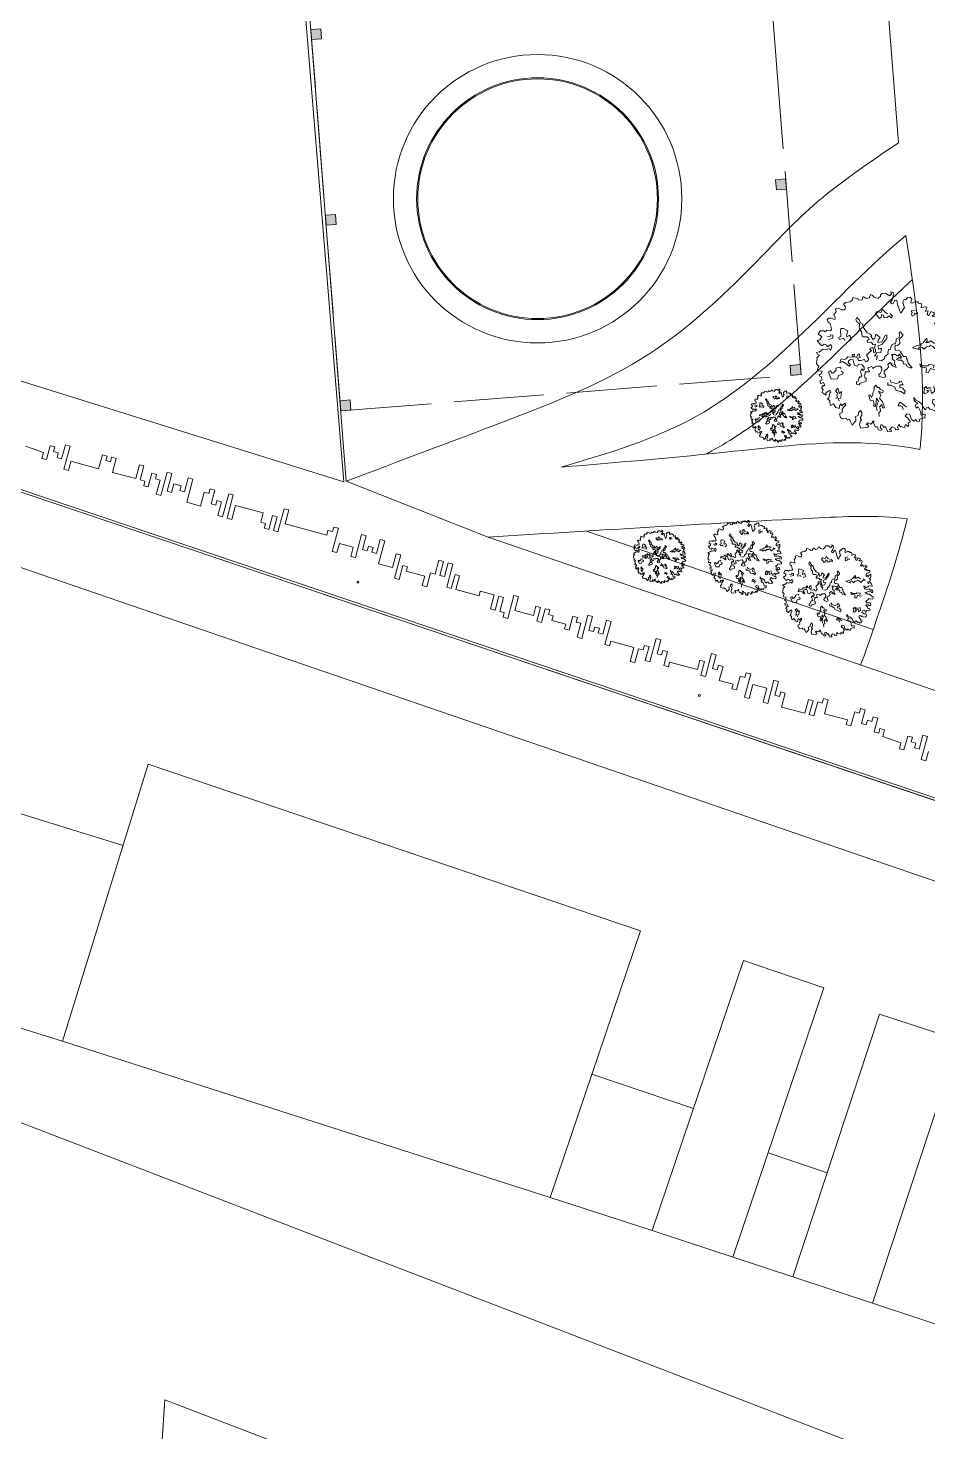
# Model space of a CAD drawing. Header units: metres. Extents: x -48 to 2360, y -1392 to 453.
# Drawn here: x 826.2 to 861.9, y -1297.9 to -1242.1 of the extents above; entities that cross this region are included whole.
import ezdxf

# ---------------------------------------------------------------- set-up
doc = ezdxf.new("R2010")
doc.units = ezdxf.units.M
doc.linetypes.add('ACAD_ISO02W100', pattern=[15, 12, -3])
doc.layers.add('caminos', color=213, linetype='Continuous', lineweight=9, transparency=0.5)
doc.layers.add('JARDINERAS', color=93, linetype='Continuous', lineweight=5, transparency=0.4)
for name, color, linetype, lineweight in [('ESTRUC', 9, 'Continuous', 18), ('MUROS', 31, 'Continuous', 9), ('PECES', 121, 'Continuous', 9), ('proyecciones nuevas', 170, 'ACAD_ISO02W100', 13), ('TODO', 210, 'Continuous', 5), ('trazo', 7, 'Continuous', 18)]:
    doc.layers.add(name, color=color, linetype=linetype, lineweight=lineweight)
doc.layers.add('Vegetación-h', color=7, linetype='Continuous', lineweight=5, true_color=0x5f7f00, transparency=0.5)
doc.layers.get('ESTRUC').off()

# ---------------------------------------------------------------- blocks, each defined once
blk = doc.blocks.new('arb29')
at = {"layer": 'Vegetación-h', "linetype": 'Continuous'}
for points in [[(0.195, 1.728), (0.227, 1.806), (0.293, 1.838), (0.346, 1.8), (0.346, 1.755), (0.359, 1.702), (0.392, 1.702), (0.45, 1.76), (0.528, 1.787), (0.541, 1.755), (0.573, 1.755), (0.613, 1.779), (0.652, 1.728), (0.645, 1.675), (0.671, 1.683), (0.743, 1.728), (0.788, 1.734), (0.801, 1.675), (0.783, 1.611), (0.854, 1.649), (0.86, 1.552), (0.913, 1.545), (0.926, 1.611), (0.926, 1.662), (0.998, 1.656), (1.017, 1.67), (1.03, 1.611), (0.998, 1.558), (1.049, 1.558), (1.102, 1.611), (1.141, 1.558), (1.128, 1.505), (1.128, 1.454), (1.121, 1.388), (1.168, 1.401), (1.192, 1.454), (1.24, 1.401), (1.298, 1.447), (1.317, 1.492), (1.336, 1.454), (1.381, 1.454), (1.349, 1.396), (1.317, 1.337), (1.376, 1.29), (1.402, 1.343), (1.421, 1.297), (1.48, 1.324), (1.538, 1.337), (1.551, 1.278), (1.506, 1.225), (1.453, 1.199), (1.453, 1.14), (1.48, 1.069), (1.506, 1.122), (1.559, 1.069), (1.559, 1.148), (1.61, 1.167), (1.623, 1.207), (1.644, 1.135), (1.663, 1.088), (1.623, 1.05), (1.617, 1.01), (1.668, 1.029), (1.676, 0.965), (1.676, 0.925), (1.636, 0.899), (1.604, 0.866), (1.636, 0.827), (1.676, 0.866), (1.716, 0.893), (1.78, 0.848), (1.838, 0.789), (1.812, 0.768), (1.708, 0.755), (1.655, 0.696), (1.617, 0.638), (1.506, 0.677), (1.578, 0.574), (1.676, 0.592), (1.748, 0.638), (1.833, 0.6), (1.878, 0.651), (1.923, 0.592), (1.923, 0.534), (1.846, 0.547), (1.767, 0.534), (1.65, 0.456), (1.767, 0.417), (1.833, 0.443), (1.969, 0.39), (2.001, 0.398), (2.022, 0.318), (1.95, 0.281), (1.865, 0.267), (1.838, 0.196), (1.78, 0.129), (1.846, 0.09), (1.969, 0.124), (2.022, 0.065), (1.982, -0.001), (1.918, 0.031), (1.833, -0.001)], [(1.833, -0.001), (1.929, -0.073), (1.976, -0.118), (2.022, -0.099), (2.061, -0.145), (2.008, -0.196), (1.95, -0.203), (1.91, -0.281), (1.857, -0.222), (1.793, -0.275), (1.774, -0.339), (1.91, -0.373), (1.878, -0.373), (1.942, -0.326), (2.001, -0.411), (1.976, -0.47), (1.905, -0.477), (1.846, -0.47), (1.812, -0.517), (1.78, -0.47), (1.727, -0.504), (1.748, -0.587), (1.833, -0.626), (1.852, -0.679), (1.905, -0.653), (1.897, -0.73), (1.865, -0.764), (1.799, -0.751), (1.74, -0.764), (1.676, -0.73), (1.644, -0.764), (1.636, -0.815), (1.565, -0.778), (1.5, -0.706), (1.402, -0.672), (1.317, -0.666), (1.245, -0.613), (1.277, -0.698), (1.389, -0.725), (1.349, -0.778), (1.389, -0.855), (1.434, -0.81), (1.525, -0.9), (1.578, -0.991), (1.663, -0.927), (1.695, -1.031), (1.631, -1.044), (1.565, -1.11), (1.597, -1.148), (1.525, -1.182), (1.487, -1.135), (1.447, -1.201), (1.357, -1.161), (1.291, -1.071), (1.206, -1.076), (1.192, -1.148), (1.264, -1.169), (1.37, -1.246), (1.323, -1.286), (1.362, -1.345), (1.349, -1.377), (1.264, -1.35), (1.259, -1.39), (1.277, -1.435), (1.232, -1.435), (1.179, -1.435), (1.155, -1.462), (1.109, -1.403), (1.096, -1.488), (1.141, -1.533), (1.07, -1.566), (1.043, -1.533), (0.958, -1.526), (0.919, -1.619), (0.966, -1.611), (0.977, -1.658), (0.881, -1.683), (0.854, -1.637), (0.783, -1.579), (0.75, -1.619), (0.716, -1.56), (0.665, -1.566), (0.665, -1.645), (0.737, -1.677), (0.698, -1.717), (0.639, -1.709), (0.599, -1.651), (0.541, -1.67), (0.495, -1.611), (0.424, -1.552), (0.463, -1.539), (0.41, -1.637), (0.32, -1.637), (0.293, -1.69), (0.339, -1.677), (0.371, -1.722), (0.352, -1.749), (0.189, -1.826), (0.131, -1.741), (0.123, -1.651), (0.144, -1.611), (0.091, -1.573), (0.11, -1.494), (0.085, -1.43), (0.038, -1.39), (0.006, -1.462), (0.025, -1.539), (-0.039, -1.592), (-0.013, -1.632), (0.014, -1.69), (-0.047, -1.826), (-0.111, -1.762), (-0.164, -1.704), (-0.209, -1.741), (-0.255, -1.704), (-0.332, -1.755), (-0.398, -1.736), (-0.451, -1.658), (-0.398, -1.586), (-0.43, -1.515), (-0.398, -1.435), (-0.379, -1.377), (-0.417, -1.345), (-0.462, -1.435), (-0.502, -1.396), (-0.523, -1.443), (-0.51, -1.526), (-0.6, -1.526), (-0.691, -1.462), (-0.744, -1.526), (-0.783, -1.467), (-0.808, -1.416), (-0.874, -1.39), (-0.855, -1.35), (-0.867, -1.265), (-0.874, -1.22), (-0.855, -1.201), (-0.893, -1.156), (-0.972, -1.254), (-0.946, -1.312), (-1.063, -1.278), (-1.063, -1.201), (-1.122, -1.169), (-1.103, -1.097), (-1.057, -1.076), (-1.116, -1.018), (-1.18, -1.063), (-1.188, -1.063), (-1.225, -1.012), (-1.174, -0.967), (-1.225, -0.887), (-1.265, -0.895), (-1.297, -0.855), (-1.259, -0.836), (-1.252, -0.751), (-1.377, -0.783), (-1.377, -0.719), (-1.377, -0.653), (-1.414, -0.64), (-1.454, -0.613), (-1.462, -0.581), (-1.48, -0.477), (-1.499, -0.464), (-1.486, -0.451), (-1.448, -0.379), (-1.52, -0.36), (-1.552, -0.334), (-1.48, -0.294), (-1.414, -0.196), (-1.35, -0.196), (-1.265, -0.124), (-1.22, -0.171), (-1.22, -0.065), (-1.265, -0.014), (-1.331, -0.105), (-1.356, -0.065), (-1.435, -0.065), (-1.462, -0.124), (-1.526, -0.112), (-1.552, -0.086), (-1.637, -0.033), (-1.579, 0.007), (-1.552, 0.103), (-1.664, 0.129), (-1.643, 0.233), (-1.558, 0.26), (-1.513, 0.247), (-1.486, 0.305), (-1.39, 0.318), (-1.377, 0.364), (-1.403, 0.403), (-1.462, 0.494), (-1.526, 0.515), (-1.565, 0.56), (-1.545, 0.613), (-1.486, 0.632), (-1.382, 0.638), (-1.39, 0.691), (-1.448, 0.749), (-1.414, 0.84), (-1.454, 0.906), (-1.395, 0.946), (-1.284, 0.933), (-1.212, 0.957), (-1.225, 1.037), (-1.292, 1.088), (-1.252, 1.154), (-1.154, 1.199), (-1.108, 1.271), (-1.122, 1.337), (-0.978, 1.35), (-0.972, 1.324), (-0.874, 1.343), (-0.874, 1.382), (-0.88, 1.433), (-0.861, 1.447), (-0.855, 1.447), (-0.783, 1.422), (-0.704, 1.467), (-0.712, 1.492), (-0.704, 1.558), (-0.664, 1.558), (-0.6, 1.526), (-0.483, 1.532), (-0.483, 1.552), (-0.451, 1.598), (-0.457, 1.63), (-0.438, 1.683), (-0.353, 1.721), (-0.228, 1.688), (-0.196, 1.76), (-0.228, 1.8), (-0.17, 1.8), (-0.143, 1.755), (-0.13, 1.636), (-0.151, 1.545), (-0.111, 1.513), (-0.071, 1.539), (-0.058, 1.63), (-0.007, 1.636), (0.038, 1.552), (0.157, 1.396), (0.203, 1.356), (0.24, 1.532), (0.189, 1.585), (0.15, 1.656), (0.157, 1.734), (0.195, 1.728)], [(0.528, 1.559), (0.437, 1.507), (0.469, 1.475), (0.469, 1.422), (0.508, 1.382), (0.561, 1.435), (0.535, 1.475), (0.619, 1.487), (0.6, 1.52)], [(-0.124, 1.233), (-0.195, 1.246), (-0.286, 1.291), (-0.3, 1.2), (-0.404, 1.194), (-0.424, 1.115), (-0.365, 1.096), (-0.281, 1.044), (-0.254, 1.089), (-0.261, 1.161), (-0.202, 1.155), (-0.182, 1.096), (-0.104, 1.135), (-0.078, 1.187), (0.007, 1.167), (0.013, 1.214), (-0.072, 1.259)], [(0.059, 0.013), (0.118, 0.013), (0.189, 0.091), (0.17, 0.137), (0.202, 0.189), (0.235, 0.248), (0.215, 0.28), (0.209, 0.352), (0.254, 0.384), (0.241, 0.436), (0.248, 0.502), (0.287, 0.541), (0.32, 0.554), (0.326, 0.626), (0.306, 0.685), (0.365, 0.744), (0.352, 0.815), (0.326, 0.861), (0.352, 0.894), (0.372, 0.887), (0.404, 0.848), (0.424, 0.867), (0.444, 0.822), (0.424, 0.769), (0.385, 0.697), (0.411, 0.652), (0.431, 0.6), (0.392, 0.535), (0.34, 0.522), (0.34, 0.463), (0.385, 0.391), (0.451, 0.418), (0.535, 0.418), (0.528, 0.384), (0.574, 0.359), (0.633, 0.313), (0.705, 0.332), (0.73, 0.286), (0.769, 0.254), (0.809, 0.189), (0.946, 0.104), (0.9, 0.091), (0.809, 0.091), (0.757, 0.137), (0.698, 0.13), (0.672, 0.175), (0.619, 0.202), (0.535, 0.17), (0.476, 0.182), (0.515, 0.215), (0.555, 0.261), (0.58, 0.234), (0.594, 0.268), (0.515, 0.332), (0.496, 0.274), (0.417, 0.286), (0.32, 0.254), (0.372, 0.215), (0.378, 0.157), (0.463, 0.118), (0.469, 0.046), (0.503, 0.032), (0.548, -0.02), (0.463, -0.02), (0.404, 0.007), (0.424, 0.026), (0.359, 0.052), (0.313, -0.02), (0.352, -0.079), (0.333, -0.144), (0.281, -0.209), (0.3, -0.274), (0.34, -0.294), (0.372, -0.346), (0.313, -0.385), (0.209, -0.392), (0.183, -0.346), (0.202, -0.306), (0.222, -0.215), (0.202, -0.163), (0.15, -0.124), (0.052, -0.163), (0.027, -0.19), (-0.02, -0.249), (-0.059, -0.209), (-0.15, -0.274), (-0.118, -0.313), (-0.072, -0.359), (-0.176, -0.399), (-0.163, -0.451), (-0.163, -0.515), (-0.137, -0.542), (-0.098, -0.555), (-0.078, -0.62), (-0.143, -0.678), (-0.209, -0.724), (-0.215, -0.771), (-0.286, -0.771), (-0.306, -0.718), (-0.274, -0.685), (-0.281, -0.62), (-0.267, -0.567), (-0.241, -0.562), (-0.229, -0.522), (-0.261, -0.476), (-0.306, -0.418), (-0.286, -0.353), (-0.248, -0.385), (-0.229, -0.346), (-0.248, -0.288), (-0.313, -0.249), (-0.411, -0.261), (-0.417, -0.326), (-0.502, -0.32), (-0.554, -0.249), (-0.58, -0.202), (-0.646, -0.215), (-0.691, -0.268), (-0.678, -0.313), (-0.606, -0.353), (-0.626, -0.392), (-0.73, -0.353), (-0.828, -0.34), (-0.88, -0.392), (-0.887, -0.281), (-0.808, -0.274), (-0.763, -0.242), (-0.737, -0.177), (-0.606, -0.138), (-0.646, -0.079), (-0.599, -0.052), (-0.587, -0.118), (-0.515, -0.118), (-0.515, -0.052), (-0.483, 0), (-0.424, -0.085), (-0.483, -0.124), (-0.443, -0.17), (-0.385, -0.15), (-0.3, -0.098), (-0.261, -0.144), (-0.215, -0.124), (-0.209, -0.085), (-0.202, -0.052), (-0.286, 0.026), (-0.261, 0.078), (-0.209, 0.182), (-0.254, 0.195), (-0.241, 0.241), (-0.202, 0.268), (-0.156, 0.202), (-0.13, 0.143), (-0.091, 0.182), (-0.111, 0.234), (-0.156, 0.286), (-0.163, 0.372), (-0.229, 0.345), (-0.274, 0.384), (-0.378, 0.352), (-0.397, 0.391), (-0.365, 0.443), (-0.385, 0.47), (-0.443, 0.483), (-0.542, 0.443), (-0.58, 0.495), (-0.613, 0.567), (-0.672, 0.593), (-0.717, 0.658), (-0.717, 0.717), (-0.75, 0.75), (-0.815, 0.769), (-0.855, 0.815), (-0.848, 0.874), (-0.776, 0.835), (-0.717, 0.776), (-0.652, 0.763), (-0.613, 0.685), (-0.463, 0.587), (-0.378, 0.574), (-0.326, 0.547), (-0.339, 0.522), (-0.261, 0.47), (-0.229, 0.515), (-0.241, 0.626), (-0.104, 0.581), (-0.13, 0.495), (-0.118, 0.436), (-0.026, 0.489), (0.007, 0.672), (0.039, 0.704), (0.065, 0.613), (-0.007, 0.424), (-0.084, 0.352), (-0.046, 0.28), (0.02, 0.326), (0.039, 0.215), (-0.052, 0.17), (-0.084, 0.071), (-0.013, 0.104), (-0.007, 0.039), (0, 0)], [(1.291, 0.901), (1.174, 0.933), (1.122, 0.867), (1.063, 0.848), (1.089, 0.894), (1.057, 0.965), (1.037, 0.919), (1.004, 0.815), (0.939, 0.756), (0.985, 0.75), (0.855, 0.685), (0.782, 0.606), (0.861, 0.613), (0.966, 0.62), (0.932, 0.652), (1.024, 0.692), (1.082, 0.665), (1.122, 0.75), (1.187, 0.783), (1.206, 0.822), (1.272, 0.808), (1.35, 0.769), (1.376, 0.815), (1.415, 0.887), (1.494, 0.913), (1.39, 0.933)], [(-0.87, 0.204), (-0.804, 0.27), (-0.87, 0.379), (-0.935, 0.314), (-0.956, 0.336), (-0.956, 0.467), (-1.089, 0.488), (-1.154, 0.467), (-1.132, 0.379), (-1.11, 0.336), (-1.089, 0.27), (-1.132, 0.226), (-1.089, 0.183), (-1.001, 0.248), (-0.956, 0.204)], [(-1.422, 0.137), (-1.331, 0.189), (-1.363, 0.215), (-1.291, 0.234), (-1.272, 0.157), (-1.363, 0.091)], [(1.472, 0.291), (1.472, 0.357), (1.341, 0.336), (1.319, 0.291), (1.188, 0.248), (1.1, 0.27), (1.144, 0.204), (1.297, 0.226), (1.319, 0.183), (1.319, 0.117), (1.384, 0.117), (1.407, 0.248), (1.494, 0.248), (1.582, 0.291)], [(0.496, -0.385), (0.555, -0.431), (0.685, -0.424), (0.764, -0.365), (0.737, -0.34), (0.802, -0.32), (0.874, -0.392), (0.796, -0.418), (0.802, -0.483), (0.887, -0.476), (0.978, -0.542), (0.978, -0.601), (0.868, -0.574), (0.744, -0.594), (0.685, -0.522), (0.567, -0.503), (0.496, -0.529), (0.469, -0.47)], [(1.585, -0.229), (1.513, -0.249), (1.487, -0.288), (1.461, -0.235), (1.408, -0.301), (1.447, -0.333), (1.435, -0.399), (1.487, -0.431), (1.553, -0.346), (1.501, -0.333), (1.598, -0.274), (1.644, -0.365), (1.709, -0.281), (1.637, -0.163)], [(-0.804, -0.519), (-0.848, -0.496), (-0.935, -0.562), (-0.913, -0.605), (-0.956, -0.693), (-0.979, -0.715), (-1.044, -0.671), (-1.089, -0.715), (-0.956, -0.869), (-0.804, -0.803), (-0.804, -0.715), (-0.717, -0.65), (-0.717, -0.605), (-0.782, -0.584)], [(0.548, -1.384), (0.508, -1.298), (0.535, -1.234), (0.503, -1.168), (0.476, -1.136), (0.515, -1.064), (0.555, -1.136), (0.607, -1.123), (0.567, -1.064), (0.503, -0.992), (0.398, -0.927), (0.411, -0.848), (0.378, -0.809), (0.313, -0.757), (0.431, -0.764), (0.437, -0.705), (0.34, -0.698), (0.3, -0.66), (0.261, -0.678), (0.195, -0.633), (0.17, -0.698), (0.202, -0.776), (0.189, -0.855), (0.209, -0.894), (0.195, -0.973), (0.15, -0.927), (0.111, -0.946), (0.15, -1.012), (0.202, -1.07), (0.267, -1.037), (0.313, -1.109), (0.313, -1.161), (0.365, -1.181), (0.352, -1.064), (0.326, -0.953), (0.398, -1.012), (0.392, -1.089), (0.411, -1.2), (0.456, -1.259)], [(-0.685, -1.311), (-0.646, -1.266), (-0.678, -1.227), (-0.685, -1.161), (-0.744, -1.129), (-0.717, -1.037), (-0.665, -1.103), (-0.633, -1.155), (-0.599, -1.089), (-0.567, -1.188), (-0.567, -1.259), (-0.619, -1.286), (-0.574, -1.345)], [(1.144, -0.912), (1.078, -0.89), (0.947, -0.846), (0.926, -0.912), (0.926, -0.956), (0.991, -0.934), (1.034, -0.934), (1.078, -1)]]:
    blk.add_lwpolyline(points, dxfattribs=at)

msp = doc.modelspace()

# ---------------------------------------------------------------- hatches: boundary and pattern name
at = {"layer": 'MUROS', "ltscale": 7, "transparency": 33554687}
h = msp.add_hatch(color=256, dxfattribs=at)
h.dxf.hatch_style = 1
h.paths.add_polyline_path([(854.532, -1225.972), (854.133, -1226.004), (854.164, -1226.402), (854.563, -1226.371)])
h.paths.add_polyline_path([(855.111, -1233.349), (854.713, -1233.381), (854.744, -1233.78), (855.143, -1233.748)])
h.paths.add_polyline_path([(855.691, -1240.727), (855.292, -1240.758), (855.324, -1241.157), (855.722, -1241.126)])
h.paths.add_polyline_path([(856.271, -1248.104), (855.872, -1248.135), (855.903, -1248.534), (856.302, -1248.503)])
h = msp.add_hatch(color=256, dxfattribs=at)
h.dxf.hatch_style = 1
h.paths.add_polyline_path([(838.38, -1249.51), (837.982, -1249.541), (838.013, -1249.94), (838.412, -1249.909)])
h.paths.add_polyline_path([(837.801, -1242.132), (837.402, -1242.164), (837.433, -1242.563), (837.832, -1242.531)])
h = msp.add_hatch(color=256, dxfattribs=at)
h.dxf.hatch_style = 1
h.paths.add_polyline_path([(856.85, -1255.481), (856.452, -1255.513), (856.483, -1255.911), (856.882, -1255.88)])
h.paths.add_polyline_path([(838.96, -1256.887), (838.561, -1256.918), (838.593, -1257.317), (838.991, -1257.286)])

# ---------------------------------------------------------------- linework, layer by layer
at = {"layer": 'caminos', "transparency": 33554559}
msp.add_line((859.947, -1236.338), (860.758, -1246.668), dxfattribs=at)
at = {"layer": 'caminos', "ltscale": 7, "transparency": 33554559}
msp.add_lwpolyline([(838.812, -1260.108), (844.444, -1262.335)], dxfattribs=at)
at = {"layer": 'caminos', "transparency": 33554559}
msp.add_lwpolyline([(862.594, -1268.565), (844.444, -1262.335)], dxfattribs=at)
at = {"layer": 'caminos', "ltscale": 7, "transparency": 33554559}
msp.add_spline([(838.812, -1260.108), (845.061, -1257.752), (850.831, -1255.068), (854.987, -1251.519), (857.364, -1249.161), (860.758, -1246.668)], degree=3, dxfattribs=at)
for points, knots in [([(861.043, -1250.351), (858.223, -1252.704), (854.649, -1257.389), (849.22, -1259.004), (847.355, -1259.559)], [8.039121, 8.039121, 8.039121, 8.039121, 19.019757, 24.764221, 24.764221, 24.764221, 24.764221]), ([(861.043, -1250.351), (861.464, -1253.082), (861.902, -1255.927), (861.619, -1258.736), (861.607, -1258.848)], [0, 0, 0, 0, 8.182162, 8.522234, 8.522234, 8.522234, 8.522234]), ([(847.355, -1259.559), (849.635, -1259.364), (853.825, -1259.006), (858.623, -1258.417), (861.063, -1258.752), (861.607, -1258.848)], [0, 0, 0, 0, 6.883565, 12.652029, 14.311176, 14.311176, 14.311176, 14.311176]), ([(844.444, -1262.335), (848.729, -1262.071), (854.258, -1261.729), (859.868, -1261.456), (861.104, -1261.605)], [0, 0, 0, 0, 12.925338, 16.678661, 16.678661, 16.678661, 16.678661]), ([(861.104, -1261.605), (860.874, -1262.542), (860.283, -1264.507), (859.607, -1266.419), (859.251, -1267.427)], [11.329051, 11.329051, 11.329051, 11.329051, 14.210624, 17.424044, 17.424044, 17.424044, 17.424044])]:
    msp.add_open_spline(points, degree=3, knots=knots, dxfattribs=at)
at = {"layer": 'JARDINERAS', "transparency": 33554559, "flags": 128}
for points in [[(876.793, -1277.624), (804.16, -1253.121), (736.81, -1255.02)], [(826.78, -1258.971), (826.06, -1258.717)], [(826.717, -1259.206), (826.78, -1258.971)], [(827.049, -1258.704), (826.901, -1259.255)], [(827.233, -1258.753), (827.049, -1258.704)], [(827.183, -1258.937), (827.233, -1258.753)], [(827.367, -1258.987), (827.183, -1258.937)], [(827.318, -1259.171), (827.367, -1258.987)], [(827.65, -1258.669), (827.502, -1259.22)], [(827.586, -1259.637), (827.834, -1258.718)], [(827.834, -1258.718), (827.65, -1258.669)], [(829.121, -1259.064), (828.972, -1259.616)], [(829.305, -1259.114), (829.121, -1259.064)], [(826.901, -1259.255), (826.717, -1259.206)], [(827.502, -1259.22), (827.318, -1259.171)], [(827.869, -1259.319), (827.77, -1259.687)], [(828.972, -1259.616), (827.869, -1259.319)], [(829.255, -1259.298), (829.305, -1259.114)], [(829.439, -1259.347), (829.255, -1259.298)], [(829.488, -1259.163), (829.439, -1259.347)], [(829.672, -1259.213), (829.488, -1259.163)], [(829.524, -1259.764), (829.672, -1259.213)], [(830.589, -1259.46), (830.443, -1260.012)], [(830.773, -1259.509), (830.589, -1259.46)], [(830.627, -1260.061), (830.773, -1259.509)], [(827.77, -1259.687), (827.586, -1259.637)], [(830.443, -1260.012), (829.524, -1259.764)], [(830.811, -1260.111), (830.627, -1260.061)], [(830.761, -1260.295), (830.811, -1260.111)], [(831.091, -1259.792), (830.945, -1260.344)], [(831.275, -1259.842), (831.091, -1259.792)], [(831.228, -1260.026), (831.275, -1259.842)], [(831.412, -1260.076), (831.228, -1260.026)], [(831.263, -1260.627), (831.412, -1260.076)], [(831.695, -1259.757), (831.447, -1260.677)], [(831.69, -1260.506), (831.878, -1259.807)], [(831.878, -1259.807), (831.695, -1259.757)], [(832.534, -1259.983), (832.386, -1260.535)], [(832.471, -1260.952), (832.718, -1260.033)], [(832.718, -1260.033), (832.534, -1259.983)], [(830.945, -1260.344), (830.761, -1260.295)], [(831.447, -1260.677), (831.263, -1260.627)], [(831.872, -1260.563), (831.69, -1260.506)], [(831.963, -1260.224), (831.872, -1260.563)], [(832.252, -1260.302), (831.963, -1260.224)], [(832.202, -1260.485), (832.252, -1260.302)], [(832.386, -1260.535), (832.202, -1260.485)], [(833.171, -1260.549), (833.022, -1261.101)], [(833.355, -1260.599), (833.171, -1260.549)], [(833.404, -1260.415), (833.355, -1260.599)], [(833.588, -1260.464), (833.404, -1260.415)], [(833.439, -1261.016), (833.588, -1260.464)], [(834.139, -1260.613), (833.892, -1261.532)], [(834.076, -1261.581), (834.323, -1260.662)], [(834.323, -1260.662), (834.139, -1260.613)], [(833.022, -1261.101), (832.471, -1260.952)], [(833.623, -1261.065), (833.439, -1261.016)], [(833.673, -1260.881), (833.623, -1261.065)], [(833.857, -1260.931), (833.673, -1260.881)], [(833.708, -1261.482), (833.857, -1260.931)], [(834.408, -1261.079), (834.26, -1261.631)], [(835.511, -1261.376), (834.408, -1261.079)], [(836.346, -1261.207), (836.098, -1262.126)], [(836.529, -1261.256), (836.346, -1261.207)], [(836.381, -1261.808), (836.529, -1261.256)], [(833.892, -1261.532), (833.708, -1261.482)], [(834.26, -1261.631), (834.076, -1261.581)], [(835.412, -1261.744), (835.511, -1261.376)], [(835.596, -1261.793), (835.412, -1261.744)], [(835.547, -1261.977), (835.596, -1261.793)], [(835.879, -1261.475), (835.73, -1262.027)], [(836.063, -1261.525), (835.879, -1261.475)], [(835.914, -1262.076), (836.063, -1261.525)], [(838.036, -1262.253), (836.381, -1261.808)], [(835.73, -1262.027), (835.547, -1261.977)], [(836.098, -1262.126), (835.914, -1262.076)], [(838.085, -1262.069), (838.036, -1262.253)], [(838.269, -1262.119), (838.085, -1262.069)], [(838.255, -1262.904), (838.502, -1261.984)], [(838.318, -1261.935), (838.269, -1262.119)], [(838.502, -1261.984), (838.318, -1261.935)], [(839.421, -1262.232), (839.174, -1263.151)], [(839.605, -1262.281), (839.421, -1262.232)], [(839.457, -1262.833), (839.605, -1262.281)], [(838.538, -1262.585), (838.439, -1262.953)], [(839.089, -1262.734), (838.538, -1262.585)], [(838.99, -1263.101), (839.089, -1262.734)], [(839.69, -1262.698), (839.641, -1262.882)], [(839.874, -1262.748), (839.69, -1262.698)], [(839.824, -1262.932), (839.874, -1262.748)], [(840.008, -1262.981), (839.824, -1262.932)], [(840.157, -1262.43), (840.008, -1262.981)], [(840.093, -1263.398), (840.341, -1262.479)], [(840.341, -1262.479), (840.157, -1262.43)], [(839.174, -1263.151), (838.99, -1263.101)], [(840.645, -1263.547), (840.093, -1263.398)], [(840.793, -1262.995), (840.645, -1263.547)], [(840.73, -1263.964), (840.977, -1263.045)], [(840.977, -1263.045), (840.793, -1262.995)], [(841.062, -1263.462), (840.913, -1264.014)], [(841.246, -1263.512), (841.062, -1263.462)], [(841.196, -1263.695), (841.246, -1263.512)], [(842.495, -1263.256), (842.349, -1263.808)], [(842.679, -1263.306), (842.495, -1263.256)], [(842.533, -1263.858), (842.679, -1263.306)], [(842.863, -1263.355), (842.716, -1263.907)], [(842.801, -1264.325), (843.046, -1263.405)], [(843.046, -1263.405), (842.863, -1263.355)], [(840.913, -1264.014), (840.73, -1263.964)], [(841.932, -1263.893), (841.196, -1263.695)], [(841.833, -1264.261), (841.932, -1263.893)], [(842.165, -1263.759), (842.016, -1264.311)], [(842.349, -1263.808), (842.165, -1263.759)], [(842.716, -1263.907), (842.533, -1263.858)], [(843.134, -1263.823), (842.985, -1264.374)], [(843.317, -1263.872), (843.134, -1263.823)], [(843.169, -1264.424), (843.317, -1263.872)], [(842.016, -1264.311), (841.833, -1264.261)], [(842.985, -1264.374), (842.801, -1264.325)], [(844.088, -1264.671), (843.169, -1264.424)], [(844.138, -1264.487), (844.088, -1264.671)], [(844.689, -1264.636), (844.138, -1264.487)], [(844.541, -1265.187), (844.689, -1264.636)], [(844.725, -1265.237), (844.541, -1265.187)], [(844.873, -1264.685), (844.725, -1265.237)], [(845.055, -1264.734), (844.873, -1264.685)], [(844.908, -1265.286), (845.055, -1264.734)], [(845.474, -1264.65), (845.227, -1265.569)], [(845.656, -1264.699), (845.474, -1264.65)], [(845.509, -1265.251), (845.656, -1264.699)], [(846.344, -1265.081), (846.245, -1265.449)], [(846.528, -1265.131), (846.344, -1265.081)], [(846.379, -1265.682), (846.528, -1265.131)], [(846.711, -1265.18), (846.563, -1265.732)], [(846.895, -1265.23), (846.711, -1265.18)], [(845.092, -1265.336), (844.908, -1265.286)], [(845.043, -1265.52), (845.092, -1265.336)], [(845.227, -1265.569), (845.043, -1265.52)], [(846.245, -1265.449), (845.509, -1265.251)], [(846.563, -1265.732), (846.379, -1265.682)], [(846.846, -1265.413), (846.895, -1265.23)], [(847.03, -1265.463), (846.846, -1265.413)], [(846.98, -1265.647), (847.03, -1265.463)], [(847.532, -1265.795), (846.98, -1265.647)], [(847.812, -1265.476), (847.666, -1266.029)], [(847.998, -1265.527), (847.812, -1265.476)], [(847.949, -1265.71), (847.998, -1265.527)], [(848.133, -1265.76), (847.949, -1265.71)], [(847.984, -1266.311), (848.133, -1265.76)], [(848.416, -1265.442), (848.168, -1266.361)], [(848.597, -1265.491), (848.416, -1265.442)], [(848.451, -1266.043), (848.597, -1265.491)], [(849.151, -1265.64), (849.002, -1266.191)], [(849.087, -1266.608), (849.332, -1265.688)], [(847.482, -1265.979), (847.532, -1265.795)], [(847.666, -1266.029), (847.482, -1265.979)], [(848.168, -1266.361), (847.984, -1266.311)], [(848.635, -1266.092), (848.451, -1266.043)], [(848.684, -1265.908), (848.635, -1266.092)], [(848.868, -1265.958), (848.684, -1265.908)], [(848.819, -1266.142), (848.868, -1265.958)], [(849.002, -1266.191), (848.819, -1266.142)], [(849.271, -1266.658), (849.087, -1266.608)], [(849.321, -1266.474), (849.271, -1266.658)], [(850.24, -1266.721), (849.321, -1266.474)], [(850.091, -1267.273), (850.24, -1266.721)], [(850.424, -1266.771), (850.275, -1267.322)], [(850.607, -1266.82), (850.424, -1266.771)], [(850.657, -1266.637), (850.607, -1266.82)], [(850.841, -1266.686), (850.657, -1266.637)], [(850.692, -1267.238), (850.841, -1266.686)], [(851.124, -1266.368), (850.876, -1267.287)], [(851.305, -1266.417), (851.124, -1266.368)], [(851.159, -1266.969), (851.305, -1266.417)], [(851.392, -1266.835), (851.343, -1267.018)], [(851.576, -1266.884), (851.392, -1266.835)], [(850.275, -1267.322), (850.091, -1267.273)], [(850.876, -1267.287), (850.692, -1267.238)], [(851.343, -1267.018), (851.159, -1266.969)], [(851.428, -1267.436), (851.576, -1266.884)], [(851.612, -1267.485), (851.428, -1267.436)], [(851.661, -1267.301), (851.612, -1267.485)], [(852.764, -1267.598), (851.661, -1267.301)], [(852.863, -1267.23), (852.764, -1267.598)], [(853.047, -1267.28), (852.863, -1267.23)], [(852.898, -1267.831), (853.047, -1267.28)], [(853.33, -1266.962), (853.082, -1267.881)], [(853.514, -1267.011), (853.33, -1266.962)], [(853.365, -1267.563), (853.514, -1267.011)], [(853.598, -1267.428), (853.549, -1267.612)], [(853.782, -1267.478), (853.633, -1267.438), (853.598, -1267.428)], [(853.082, -1267.881), (852.898, -1267.831)], [(853.549, -1267.612), (853.365, -1267.563)], [(853.634, -1268.029), (853.782, -1267.478)], [(854.468, -1267.86), (854.32, -1268.411)], [(854.652, -1267.909), (854.468, -1267.86)], [(854.638, -1268.694), (854.885, -1267.775)], [(854.701, -1267.725), (854.652, -1267.909)], [(854.885, -1267.775), (854.701, -1267.725)], [(854.185, -1268.178), (853.634, -1268.029)], [(854.136, -1268.362), (854.185, -1268.178)], [(854.32, -1268.411), (854.136, -1268.362)], [(854.97, -1268.192), (854.822, -1268.744)], [(855.522, -1268.341), (854.97, -1268.192)], [(855.373, -1268.892), (855.522, -1268.341)], [(855.805, -1268.022), (855.557, -1268.942)], [(855.988, -1268.072), (855.805, -1268.022)], [(855.84, -1268.623), (855.988, -1268.072)], [(856.073, -1268.489), (856.024, -1268.673)], [(856.257, -1268.538), (856.073, -1268.489)], [(856.109, -1269.09), (856.257, -1268.538)], [(854.822, -1268.744), (854.638, -1268.694)], [(855.557, -1268.942), (855.373, -1268.892)], [(856.024, -1268.673), (855.84, -1268.623)], [(857.028, -1269.337), (856.109, -1269.09)], [(857.176, -1268.786), (857.028, -1269.337)], [(857.36, -1268.835), (857.176, -1268.786)], [(857.212, -1269.387), (857.36, -1268.835)], [(857.544, -1268.885), (857.396, -1269.436)], [(857.728, -1268.934), (857.544, -1268.885)], [(857.777, -1268.751), (857.728, -1268.934)], [(857.961, -1268.8), (857.777, -1268.751)], [(857.813, -1269.352), (857.961, -1268.8)], [(857.396, -1269.436), (857.212, -1269.387)], [(858.732, -1269.599), (857.813, -1269.352)], [(858.682, -1269.783), (858.732, -1269.599)], [(859.015, -1269.281), (858.866, -1269.832)], [(859.199, -1269.33), (859.015, -1269.281)], [(859.248, -1269.146), (859.199, -1269.33)], [(859.432, -1269.196), (859.248, -1269.146)], [(859.283, -1269.748), (859.432, -1269.196)], [(859.517, -1269.613), (859.467, -1269.797)], [(859.701, -1269.663), (859.517, -1269.613)], [(859.75, -1269.479), (859.701, -1269.663)], [(859.934, -1269.528), (859.75, -1269.479)], [(859.785, -1270.08), (859.934, -1269.528)], [(858.866, -1269.832), (858.682, -1269.783)], [(859.467, -1269.797), (859.283, -1269.748)], [(859.969, -1270.129), (859.785, -1270.08)], [(860.019, -1269.945), (859.969, -1270.129)], [(860.203, -1269.995), (860.019, -1269.945)], [(860.132, -1270.256), (860.203, -1269.995)], [(861.723, -1270.207), (861.574, -1270.759)], [(861.907, -1270.257), (861.723, -1270.207)], [(860.853, -1270.51), (860.132, -1270.256)], [(860.79, -1270.744), (860.853, -1270.51)], [(860.973, -1270.794), (860.79, -1270.744)], [(861.122, -1270.242), (860.973, -1270.794)], [(861.306, -1270.292), (861.122, -1270.242)], [(861.256, -1270.476), (861.306, -1270.292)], [(861.44, -1270.525), (861.256, -1270.476)], [(861.391, -1270.709), (861.44, -1270.525)], [(861.574, -1270.759), (861.391, -1270.709)], [(861.659, -1271.176), (861.907, -1270.257)], [(861.843, -1271.225), (861.659, -1271.176)], [(861.942, -1270.858), (861.843, -1271.225)]]:
    msp.add_lwpolyline(points, dxfattribs=at)
at = {"layer": 'JARDINERAS', "transparency": 33554559}
msp.add_lwpolyline([(859.751, -1266.003), (848.362, -1262.094)], dxfattribs=at)
at = {"layer": 'JARDINERAS', "transparency": 33554687, "flags": 128}
for points in [[(838.439, -1262.953), (838.255, -1262.904)], [(839.641, -1262.882), (839.457, -1262.833)], [(849.332, -1265.688), (849.151, -1265.64)]]:
    msp.add_lwpolyline(points, dxfattribs=at)
at = {"layer": 'JARDINERAS', "ltscale": 7, "transparency": 33554687}
msp.add_circle((846.413, -1248.889), 5.731, dxfattribs=at)
at = {"layer": 'JARDINERAS', "transparency": 33554559}
for centre in [(839.268, -1264.12), (852.841, -1268.625)]:
    msp.add_ellipse(centre, major_axis=(0.0269, 0.027), ratio=1, start_param=5.497787, end_param=11.780972, dxfattribs=at)
at = {"layer": 'JARDINERAS', "ltscale": 7, "transparency": 33554559}
msp.add_open_spline([(861.307, -1252.107), (861.233, -1252.173), (861.16, -1252.24), (860.478, -1252.864), (859.873, -1253.458), (858.248, -1255.061), (857.211, -1256.092), (855.557, -1257.455), (855.028, -1257.855), (854.106, -1258.468), (853.728, -1258.698), (853.256, -1258.955), (853.174, -1258.998), (853.092, -1259.041)], degree=3, knots=[9.010129, 9.010129, 9.010129, 9.010129, 9.318893, 9.318893, 11.878437, 11.878437, 16.080333, 16.080333, 17.935543, 17.935543, 19.146685, 19.146685, 19.400521, 19.400521, 19.400521, 19.400521], dxfattribs=at)
at = {"layer": 'MUROS', "ltscale": 7, "transparency": 33554687}
for points in [[(837.402, -1242.164), (837.433, -1242.563), (837.832, -1242.531), (837.801, -1242.132), (837.402, -1242.164)], [(855.872, -1248.135), (855.903, -1248.534), (856.302, -1248.503), (856.271, -1248.104), (855.872, -1248.135)], [(837.982, -1249.541), (838.013, -1249.94), (838.412, -1249.909), (838.38, -1249.51), (837.982, -1249.541)], [(856.452, -1255.513), (856.483, -1255.911), (856.882, -1255.88), (856.85, -1255.481), (856.452, -1255.513)], [(838.561, -1256.918), (838.593, -1257.317), (838.991, -1257.286), (838.96, -1256.887), (838.561, -1256.918)]]:
    msp.add_lwpolyline(points, dxfattribs=at)
at = {"layer": 'PECES', "ltscale": 7, "transparency": 33554687}
for radius in [4.805, 4.762]:
    msp.add_circle((846.413, -1248.889), radius, dxfattribs=at)
at = {"layer": 'proyecciones nuevas', "ltscale": 0.3, "transparency": 33554559}
msp.add_lwpolyline([(854.532, -1225.972), (836.243, -1227.409), (838.593, -1257.317), (838.593, -1257.317), (856.882, -1255.88), (856.033, -1245.073), (855.324, -1236.049), (854.755, -1228.813)], close=True, dxfattribs=at)
at = {"layer": 'TODO', "ltscale": 7, "transparency": 33554687}
msp.add_line((935.953, -1297.682), (837.316, -1264.407), dxfattribs=at)
at = {"layer": 'TODO', "transparency": 33554687}
for p, q in [((856.559, -1291.735), (850.965, -1289.895)), ((874.596, -1297.688), (856.559, -1291.735))]:
    msp.add_line(p, q, dxfattribs=at)
at = {"layer": 'TODO', "transparency": 33554687, "flags": 128}
for points in [[(834.959, -1214.382), (838.716, -1260.139)], [(838.716, -1260.139), (804.527, -1249.481), (790.493, -1249.951)], [(804.145, -1253.217), (876.762, -1277.715)], [(926.597, -1390.765), (933.25, -1322.584), (936.148, -1301.374), (817.517, -1260.683)], [(827.541, -1282.368), (830.946, -1271.363)], [(830.946, -1271.363), (850.503, -1277.98)], [(823.295, -1272.535), (829.946, -1274.593)], [(850.503, -1277.98), (846.916, -1288.58)], [(850.965, -1289.895), (854.597, -1279.16)], [(854.597, -1279.16), (857.791, -1280.241)], [(857.791, -1280.241), (854.168, -1290.949)], [(827.541, -1282.368), (820.894, -1280.296)], [(856.559, -1291.735), (859.996, -1281.289)], [(859.996, -1281.289), (863.165, -1282.332)], [(846.916, -1288.58), (827.541, -1282.368)], [(859.727, -1292.781), (863.165, -1282.332)], [(848.574, -1283.679), (852.606, -1285.043)], [(855.571, -1286.803), (857.92, -1287.598)], [(850.965, -1289.895), (846.916, -1288.58)]]:
    msp.add_lwpolyline(points, dxfattribs=at)
msp.add_lwpolyline([(897.987, -1390.856), (897.974, -1381.458), (808.847, -1386.611, -0.811965), (808.838, -1379.762), (819.591, -1378.221), (824.005, -1293.811), (813.6, -1288.519, -0.947829), (816.277, -1281.916), (898.041, -1313.363, -0.307447), (910.442, -1328.701), (908.136, -1351.088), (905.754, -1374.272), (905.754, -1374.272), (905.002, -1381.448), (905.015, -1390.834)], format="xyb", dxfattribs=at)
msp.add_lwpolyline([(831.603, -1296.614), (826.206, -1377.565), (863.912, -1375.848), (863.906, -1371.436), (868.818, -1310.913)], close=True, dxfattribs=at)
at = {"layer": 'trazo', "transparency": 33554559}
msp.add_lwpolyline([(838.812, -1260.108), (835.203, -1214.18)], dxfattribs=at)

# ---------------------------------------------------------------- block references
at = {"layer": 'ESTRUC', "transparency": 33554687, "rotation": 340.8517009809033}
for p, xscale, yscale, zscale in [((859.887, -1255.288), 1.51900151276256, 1.51900151276256, 1.51900151276256), ((855.787, -1257.474), 0.5770570380755836, 0.5770570380755836, 0.5770570380755836), ((854.466, -1263.108), 0.814098957798466, 0.814098957798466, 0.814098957798466), ((851.133, -1263.086), 0.5770570380755836, 0.5770570380755836, 0.5770570380755836)]:
    msp.add_blockref('arb29', p, dxfattribs=dict(at, xscale=xscale, yscale=yscale, zscale=zscale))
msp.add_blockref('arb29', (857.727, -1264.422), dxfattribs=at)

doc.saveas('drawing.dxf')
